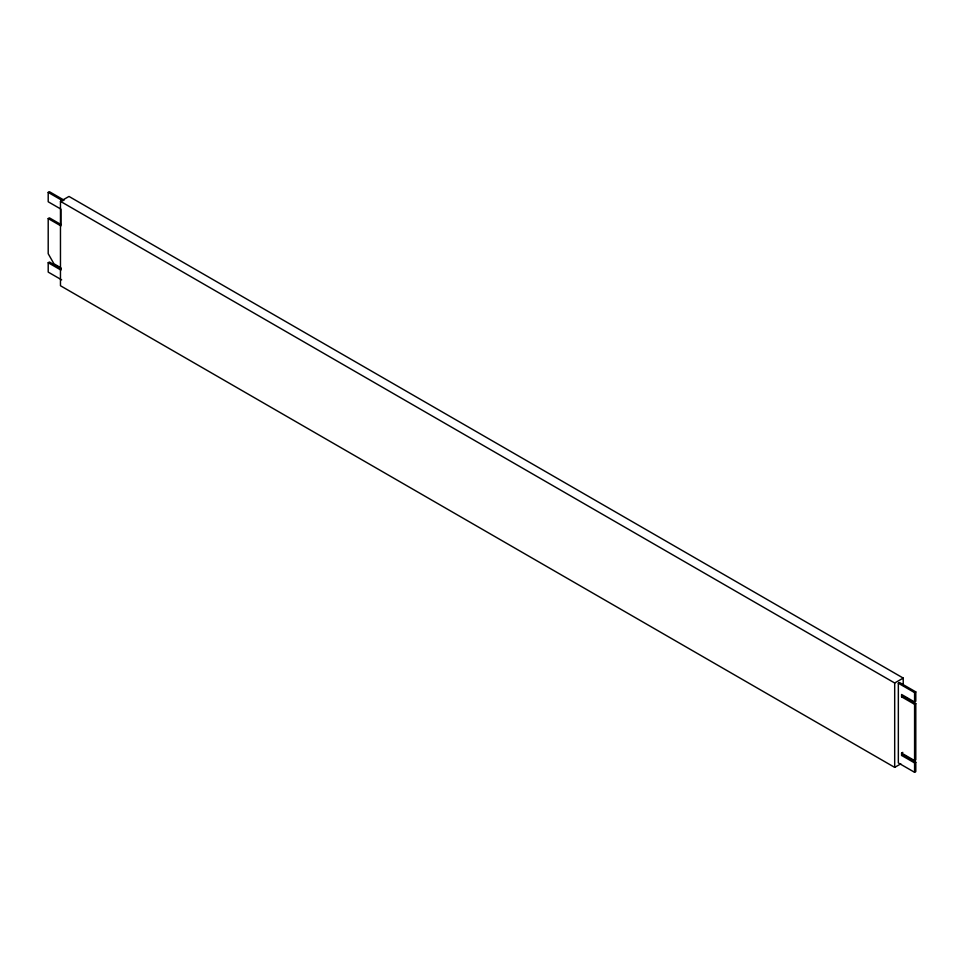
<?xml version="1.0" encoding="UTF-8"?>
<svg xmlns="http://www.w3.org/2000/svg" width="964" height="964" viewBox="0 0 964 964"><rect width="100%" height="100%" fill="white"/><g stroke="black" fill="none" stroke-linecap="round" stroke-linejoin="round"><path stroke-width="1.45" d="M61.672 279.873L48.2 272.101L48.2 262.726L60.937 270.077L60.937 267.835L53.936 263.787L48.2 253.701L48.2 218.563L60.937 225.913L60.937 209.128L48.2 201.777L48.2 192.402L49.417 191.703L64.106 200.187M900.774 763.862L894.688 767.38L60.467 285.742L60.467 201.356L68.986 196.439L903.22 678.078L903.22 685.476M48.2 218.563L49.417 217.864L60.877 224.479M48.2 262.726L49.417 262.015L60.877 268.631M60.467 201.356L894.688 682.994L903.22 678.078M898.34 683.223L899.557 682.524L915.8 691.899L915.8 701.274L914.583 701.985L901.593 694.478L901.593 696.827L914.583 704.322L915.8 703.624L915.8 759.873L914.583 760.584L901.593 753.077L901.593 755.427L914.583 762.922L915.8 762.223L915.8 771.598L914.583 772.297L898.34 762.922L898.34 683.223L914.583 692.61L915.8 691.899M901.593 696.827L902.81 696.116L915.8 703.624M901.593 753.077L902.81 752.378M901.593 755.427L902.81 754.716L915.8 762.223M48.2 192.402L62.889 200.886M914.583 692.61L914.583 701.985M914.583 704.322L914.583 760.584M914.583 762.922L914.583 772.297M894.688 682.994L894.688 767.38"/></g></svg>
